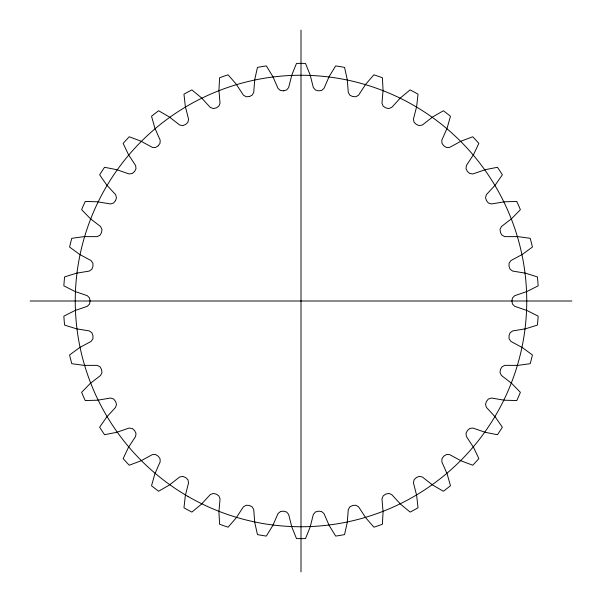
<?xml version="1.0" encoding="UTF-8"?>
<svg xmlns="http://www.w3.org/2000/svg" width="602" height="602" viewBox="0 0 602 602"><rect width="100%" height="100%" fill="white"/><g stroke="black" fill="none" stroke-linecap="round" stroke-linejoin="round"><path stroke-width="0.9" d="M115.629 200.421L116.472 197.622L115.584 194.604L106.742 185.04L99.639 174.813A237.632 237.632 0 0 1 104.56 167.288L116.773 169.689L129.084 173.94L132.207 173.534L134.502 171.555M115.576 200.526L113.627 202.994L110.52 203.965L97.667 201.798L85.228 201.444A237.632 237.632 0 0 0 81.616 209.677L90.308 218.594L100.602 226.578L101.986 229.52L101.49 232.628L99.962 235.254L97.148 236.646L84.114 236.616L71.788 238.317A237.632 237.632 0 0 0 69.576 247.031L79.614 254.398L91.083 260.576L92.941 263.255L92.956 266.4L91.888 269.237L89.329 271.073L76.477 273.195L64.595 276.897A237.632 237.632 0 0 0 63.85 285.86L74.964 291.466L87.29 295.68L89.51 297.907L90.104 300.887L89.563 303.987L87.29 306.32L74.964 310.534L63.85 316.14A237.632 237.632 0 0 0 64.595 325.103L76.477 328.805L89.329 330.927L91.956 332.853L92.994 335.826L92.904 338.858L91.083 341.424L79.614 347.602L69.576 354.969A237.632 237.632 0 0 0 71.788 363.683L84.114 365.384L97.148 365.354L100.052 366.829L101.565 369.59L101.971 372.593L100.602 375.422L90.308 383.406L81.616 392.323A237.632 237.632 0 0 0 85.228 400.556L97.667 400.202L110.52 398.035L113.627 399.006L115.576 401.474L116.472 404.378L115.584 407.396L106.742 416.96L99.639 427.187A237.632 237.632 0 0 0 104.56 434.712L116.773 432.311L129.084 428.06L132.312 428.511L134.645 430.626L135.999 433.335L135.623 436.465L128.482 447.354L123.154 458.604A237.632 237.632 0 0 0 129.242 465.226L140.898 460.846L152.344 454.623L155.602 454.533L158.251 456.241L160.034 458.694L160.177 461.832L154.917 473.759L151.523 485.731A237.632 237.632 0 0 0 158.619 491.255L169.388 485.016L179.659 476.995L182.85 476.378L185.747 477.619L187.914 479.741L188.569 482.819L185.348 495.446L183.964 507.817A237.632 237.632 0 0 0 191.872 512.091L201.474 504.167L210.279 494.566L213.334 493.429L216.389 494.182L218.872 495.92L220.031 498.847L218.932 511.828L219.602 524.259A237.632 237.632 0 0 0 228.105 527.179L236.27 517.78L243.381 506.861L246.195 505.236L249.341 505.469L252.08 506.779L253.698 509.473L254.751 522.461L257.46 534.606A237.632 237.632 0 0 0 266.332 536.089L272.834 525.478L278.049 513.536L280.562 511.467L283.7 511.188L286.612 512.024L288.659 514.417L291.835 527.051L296.5 538.587A237.632 237.632 0 0 0 305.5 538.587L310.165 527.051L313.341 514.417L315.486 511.963L318.533 511.166L321.543 511.512L323.951 513.536L329.166 525.478L335.668 536.089A237.632 237.632 0 0 0 344.54 534.606L347.249 522.461L348.302 509.473L350.01 506.703L352.885 505.417L355.91 505.259L358.619 506.861L365.73 517.78L373.895 527.179A237.632 237.632 0 0 0 382.398 524.259L383.068 511.828L381.969 498.847L383.196 495.83L385.822 494.091L388.787 493.437L391.721 494.566L400.526 504.167L410.128 512.091A237.632 237.632 0 0 0 418.036 507.817L416.652 495.446L413.431 482.819L414.146 479.643L416.449 477.491L419.263 476.363L422.341 476.995L432.612 485.016L443.381 491.255A237.632 237.632 0 0 0 450.477 485.731L447.083 473.759L441.823 461.832L442.003 458.581L443.922 456.083L446.511 454.51L449.656 454.623L461.102 460.846L472.758 465.226A237.632 237.632 0 0 0 478.846 458.604L473.518 447.354L466.377 436.465L466.016 433.222L467.498 430.445L469.793 428.466L472.916 428.06L485.227 432.311L497.44 434.712A237.632 237.632 0 0 0 502.361 427.187L495.258 416.96L486.416 407.396L485.528 404.378L486.424 401.474L488.372 399.006L491.48 398.035L504.333 400.202L516.772 400.556A237.632 237.632 0 0 0 520.384 392.323L511.692 383.406L501.398 375.422L500.014 372.48L500.51 369.372L502.038 366.746L504.852 365.354L517.886 365.384L530.212 363.683A237.632 237.632 0 0 0 532.424 354.969L522.385 347.602L510.917 341.424L509.059 338.745L509.044 335.6L510.112 332.763L512.671 330.927L525.523 328.805L537.405 325.103A237.632 237.632 0 0 0 538.15 316.14L527.036 310.534L514.71 306.32L512.49 304.093L511.896 301.113L512.437 298.013L514.71 295.68L527.036 291.466L538.15 285.86A237.632 237.632 0 0 0 537.405 276.897L525.523 273.195L512.671 271.073L510.112 269.237L509.044 266.4L509.059 263.255L510.917 260.576L522.385 254.398L532.424 247.031A237.632 237.632 0 0 0 530.212 238.317L517.886 236.616L504.852 236.646L502.038 235.254L500.51 232.628L500.014 229.52L501.398 226.578L511.692 218.594L520.384 209.677A237.632 237.632 0 0 0 516.772 201.444L504.333 201.798L491.48 203.965L488.372 202.994L486.424 200.526L485.528 197.622L486.416 194.604L495.258 185.04L502.361 174.813A237.632 237.632 0 0 0 497.44 167.288L485.227 169.689L472.916 173.94L469.688 173.489L467.355 171.374L466.001 168.665L466.377 165.535L473.518 154.646L478.846 143.396A237.632 237.632 0 0 0 472.758 136.774L461.102 141.154L449.656 147.377L446.398 147.467L443.749 145.759L441.966 143.306L441.823 140.168L447.083 128.241L450.477 116.269A237.632 237.632 0 0 0 443.381 110.745L432.612 116.984L422.341 125.005L419.15 125.622L416.253 124.381L414.086 122.259L413.431 119.181L416.652 106.554L418.036 94.183A237.632 237.632 0 0 0 410.128 89.909L400.526 97.833L391.721 107.434L388.666 108.571L385.611 107.818L383.128 106.08L381.969 103.153L383.068 90.172L382.398 77.741A237.632 237.632 0 0 0 373.895 74.821L365.73 84.22L358.544 95.221L355.805 96.764L352.659 96.531L349.92 95.221L348.302 92.527L347.249 79.539L344.54 67.394A237.632 237.632 0 0 0 335.668 65.911L329.166 76.522L323.951 88.464L321.543 90.488L318.533 90.834L315.486 90.037L313.341 87.583L310.165 74.949L305.5 63.413A237.632 237.632 0 0 0 296.5 63.413L291.835 74.949L288.659 87.583L286.514 90.037L283.467 90.834M134.713 171.284L135.999 168.665L135.623 165.535L128.482 154.646L123.154 143.396A237.632 237.632 0 0 1 129.242 136.774L140.898 141.154L152.344 147.377L155.489 147.49L157.995 145.993M158.251 145.759L160.034 143.306L160.177 140.168L154.917 128.241L151.523 116.269A237.632 237.632 0 0 1 158.619 110.745L169.388 116.984L179.659 125.005L182.85 125.622L185.747 124.381L187.914 122.259L188.569 119.181L185.348 106.554L183.964 94.183A237.632 237.632 0 0 1 191.872 89.909L201.474 97.833L210.279 107.434L213.334 108.571L216.389 107.818L218.872 106.08L220.031 103.153L218.932 90.172L219.602 77.741A237.632 237.632 0 0 1 228.105 74.821L236.27 84.22L243.381 95.139L246.195 96.764L249.341 96.531M249.446 96.501L252.08 95.221L253.698 92.527L254.751 79.539L257.46 67.394A237.632 237.632 0 0 1 266.332 65.911L272.834 76.522L278.049 88.464L280.457 90.488L283.354 90.842M30.1 301L571.9 301M301 30.1L301 571.9M188.125 496.507A225.75 225.75 0 0 0 526.75 301A225.75 225.75 0 0 0 188.125 105.493A225.75 225.75 0 0 0 188.125 496.507"/></g></svg>
